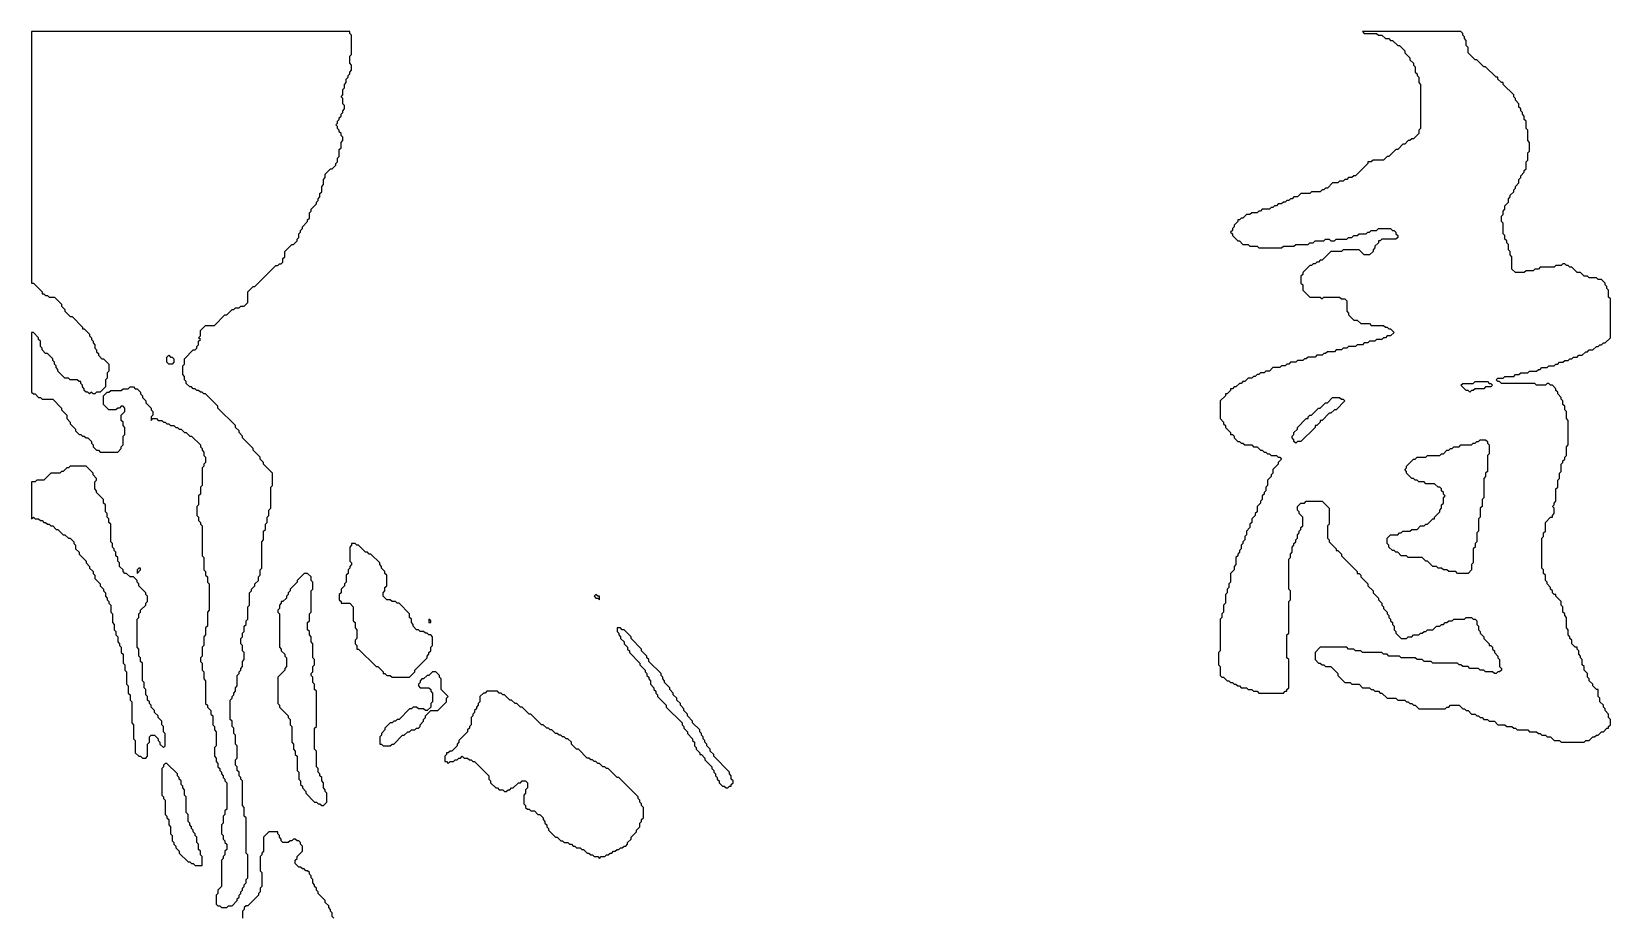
# Model space of a CAD drawing. Header units: millimetres. Extents: x 0 to 462, y 30 to 500.
# Drawn here: x 0 to 449, y 248.5 to 500 of the extents above; entities that cross this region are included whole.
import ezdxf

# ---------------------------------------------------------------- set-up
doc = ezdxf.new("R2010")
doc.units = ezdxf.units.MM

msp = doc.modelspace()

# ---------------------------------------------------------------- linework, layer by layer
for points in [[(0, 500), (0, 428.5), (0.5, 428.5), (3, 426), (3, 425.5), (3.5, 425.5), (4, 425), (4.5, 425), (5, 424.5), (6.5, 424.5), (8.5, 422.5), (8.5, 422), (9.5, 421), (9.5, 420.5), (11, 419), (11.5, 419), (14.5, 416), (14.5, 415.5), (15, 415.5), (16.5, 414), (16.5, 413.5), (17, 413), (17, 412.5), (17.5, 412), (17.5, 411.5), (18, 411), (18, 410), (18.5, 409.5), (18.5, 409), (19, 408.5), (19, 408), (20, 407), (20.5, 407), (22, 405.5), (22, 403.5), (21.5, 403), (21.5, 401.5), (21, 401), (21, 399), (19.5, 397.5), (18.5, 397.5), (18, 397), (17.5, 397), (17, 397.5), (16.5, 397), (16, 397.5), (15.5, 397.5), (15, 398), (15, 398.5), (14.5, 399), (14.5, 399.5), (14, 400), (14, 400.5), (13.5, 400.5), (13, 401), (11, 401), (10.5, 401.5), (9.5, 401.5), (7.5, 403.5), (7.5, 404), (7, 404.5), (7, 405), (6.5, 405.5), (6.5, 406), (6, 406.5), (6, 407), (4.5, 408.5), (4, 408.5), (3, 409.5), (3, 410), (2.5, 410.5), (2.5, 412), (2, 412.5), (2, 413), (0.5, 414.5), (0, 414.5), (0, 397.5), (0.5, 397), (1, 397), (2, 396), (2.5, 396), (3, 395.5), (6, 395.5), (8.5, 393), (8.5, 392.5), (10, 391), (10, 390), (11, 389), (11, 388.5), (12.5, 387), (12.5, 386.5), (13.5, 385.5), (14, 385.5), (14.5, 385), (15, 385), (15.5, 384.5), (16, 384.5), (17, 383.5), (17, 383), (17.5, 382.5), (17.5, 382), (18.5, 381), (19, 381), (19.5, 380.5), (24.5, 380.5), (25.5, 381.5), (25.5, 382), (26, 382.5), (26, 385), (26.5, 385.5), (26.5, 387.5), (26, 388), (26, 389), (25.5, 389.5), (25.5, 391), (26.5, 392), (26.5, 393), (26, 393.5), (25.5, 393.5), (25, 393), (24.5, 393), (24, 392.5), (22, 392.5), (20.5, 394), (20.5, 396.5), (21.5, 397.5), (22, 397.5), (22.5, 398), (25.5, 398), (26, 398.5), (27.5, 398.5), (28, 399), (29, 399), (29.5, 398.5), (30, 398.5), (31, 397.5), (31, 397), (31.5, 396.5), (31.5, 396), (32.5, 395), (32.5, 394.5), (34, 393), (34, 392.5), (34.5, 392), (34.5, 391), (34, 390.5), (34, 389.5), (34.5, 390), (35.5, 390), (36, 389.5), (37, 389.5), (37.5, 389), (38, 389), (38.5, 388.5), (39, 388.5), (39.5, 388), (40.5, 388), (41, 387.5), (41.5, 387.5), (42, 387), (42.5, 387), (43.5, 386), (44, 386), (45, 385), (45.5, 385), (48, 382.5), (48, 382), (48.5, 381.5), (48.5, 381), (49, 380.5), (49, 379.5), (49.5, 379), (49.5, 377.5), (49, 377), (49, 376.5), (48.5, 376), (48.5, 371), (48, 370.5), (48, 368.5), (47.5, 368), (47.5, 365.5), (47, 365), (47, 362.5), (47.5, 362), (47.5, 361), (48, 360.5), (48, 360), (48.5, 359.5), (48.5, 351), (49, 350.5), (49, 347), (49.5, 346.5), (49.5, 345.5), (50, 345), (50, 343.5), (50.5, 343), (50.5, 335.5), (50, 335), (50, 331), (49.5, 330.5), (49.5, 328.5), (49, 328), (49, 325.5), (48.5, 325), (48.5, 322.5), (48, 322), (48, 321), (48.5, 320.5), (48.5, 318.5), (49, 318), (49, 316), (49.5, 315.5), (49.5, 309), (50, 308.5), (50, 308), (51, 307), (51, 306), (51.5, 305.5), (51.5, 303), (52, 302.5), (52, 301.5), (52.5, 301), (52.5, 297), (52, 296.5), (52, 294), (52.5, 293.5), (52.5, 292.5), (53, 292), (53, 291), (53.5, 290.5), (53.5, 290), (54, 289.5), (54, 289), (54.5, 288.5), (54.5, 288), (55, 287.5), (55, 287), (55.5, 286.5), (55.5, 279), (55, 278.5), (55, 277.5), (54.5, 277), (54.5, 275), (54, 274.5), (54, 272), (54.5, 271.5), (54.5, 270.5), (55, 270), (55, 269.5), (55.5, 269), (55.5, 267.5), (55, 267), (55, 266), (54.5, 265.5), (54.5, 265), (54, 264.5), (54, 257), (53, 256), (53, 255), (52.5, 254.5), (52.5, 252), (53, 251.5), (53.5, 251.5), (54, 251), (55.5, 251), (56, 251.5), (57, 251.5), (58.5, 253), (58.5, 253.5), (59, 254), (59, 254.5), (59.5, 255), (59.5, 255.5), (60, 256), (60, 256.5), (60.5, 257), (60.5, 257.5), (61, 258), (61, 259), (61.5, 259.5), (61.5, 266), (61, 266.5), (61, 276.5), (60.5, 277), (60.5, 279.5), (60, 280), (60, 287), (59.5, 287.5), (59.5, 288), (59, 288.5), (59, 289.5), (58.5, 290), (58.5, 291), (58, 291.5), (58, 293), (58.5, 293.5), (58.5, 297), (58, 297.5), (58, 300), (57.5, 300.5), (57.5, 302), (57, 302.5), (57, 304), (56.5, 304.5), (56.5, 310), (57, 310.5), (57, 311), (57.5, 311.5), (57.5, 312), (58, 312.5), (58, 313.5), (58.5, 314), (58.5, 317), (59, 317.5), (59, 318), (59.5, 318.5), (59.5, 319), (60, 319.5), (60, 321), (60.5, 321.5), (60.5, 323.5), (60, 324), (60, 325.5), (59.5, 326), (59.5, 327.5), (60, 328), (60, 329), (60.5, 329.5), (60.5, 331), (61, 331.5), (61, 332.5), (61.5, 333), (61.5, 336.5), (62, 337), (62, 340.5), (62.5, 341), (62.5, 341.5), (63.5, 342.5), (63.5, 343), (64.5, 344), (64.5, 345), (65, 345.5), (65, 347), (65.5, 347.5), (65.5, 355), (66, 355.5), (66, 358), (66.5, 358.5), (66.5, 360), (67, 360.5), (67, 362), (67.5, 362.5), (67.5, 364), (68, 364.5), (68, 370.5), (68.5, 371), (68.5, 374.5), (66, 377), (66, 377.5), (65, 378.5), (65, 379), (63, 381), (63, 381.5), (60, 384.5), (60, 385), (59, 386), (59, 386.5), (58, 387.5), (58, 388), (53, 393), (53, 393.5), (49.5, 397), (49, 397), (48.5, 397.5), (48, 397.5), (47.5, 398), (47, 398), (46.5, 398.5), (46, 398.5), (45.5, 399), (45, 399), (44, 400), (44, 400.5), (43.5, 401), (43.5, 402), (43, 402.5), (43, 405), (43.5, 405.5), (43.5, 407), (46, 409.5), (46.5, 409.5), (47, 410), (47, 410.5), (47.5, 411), (47.5, 412), (48, 412.5), (47.5, 413), (48, 413.5), (48, 415), (49.5, 416.5), (52, 416.5), (55, 419.5), (55.5, 419.5), (57, 421), (57.5, 421), (58, 421.5), (59, 421.5), (59.5, 422), (60.5, 422), (61.5, 423), (61.5, 426), (63, 427.5), (63.5, 427.5), (69.5, 433.5), (70, 433.5), (70.5, 434), (71, 434), (71.5, 434.5), (71.5, 435.5), (72, 436), (72, 437.5), (74, 439.5), (74.5, 439.5), (75.5, 440.5), (75.5, 441), (76, 441.5), (76, 442.5), (76.5, 443), (76.5, 443.5), (77, 444), (77, 444.5), (78.5, 446), (78.5, 446.5), (79, 447), (79, 448.5), (79.5, 449), (79.5, 449.5), (81, 451), (81, 451.5), (81.5, 452), (81.5, 452.5), (82, 453), (82, 454), (82.5, 454.5), (82.5, 456), (83, 456.5), (83, 458), (83.5, 458.5), (83.5, 459.5), (85, 461), (85.5, 461), (86.5, 462), (86.5, 462.5), (87, 463), (87, 464), (87.5, 464.5), (87.5, 466.5), (88, 467), (88, 468.5), (88.5, 469), (88.5, 470), (88, 470.5), (88, 471), (87.5, 471.5), (87.5, 472), (87, 472.5), (87, 473), (86.5, 473.5), (87, 474), (87, 474.5), (87.5, 475), (87.5, 475.5), (88, 476), (88, 476.5), (88.5, 477), (88.5, 477.5), (89, 478), (89, 479), (88.5, 479.5), (88.5, 481), (88, 481.5), (88.5, 482), (88.5, 483.5), (89, 484), (89, 485), (89.5, 485.5), (89.5, 486.5), (90, 487), (90, 487.5), (90.5, 488), (90.5, 488.5), (91, 489), (91, 490.5), (90.5, 491), (90.5, 493), (91, 493.5), (91, 499), (90.5, 499.5), (90.5, 500)], [(378.5, 500), (379, 499.5), (382.5, 499.5), (383, 499), (384, 499), (385, 498), (386, 498), (386.5, 497.5), (387, 497.5), (388.5, 496), (389, 496), (390.5, 494.5), (390.5, 494), (392, 492.5), (392, 492), (393, 491), (393, 490.5), (393.5, 490), (393.5, 488.5), (394, 488), (394, 487.5), (394.5, 487), (394.5, 485.5), (395, 485), (395, 472.5), (394.5, 472), (394.5, 471), (393, 469.5), (392.5, 469.5), (392, 469), (391.5, 469), (390.5, 468), (390, 468), (388.5, 466.5), (388, 466.5), (386, 464.5), (385.5, 464.5), (384.5, 463.5), (381.5, 463.5), (381, 463), (380, 463), (380, 462.5), (376.5, 459), (376, 459), (375.5, 458.5), (374.5, 458.5), (374, 458), (373.5, 458), (373, 457.5), (372, 457.5), (371.5, 457), (370, 457), (368.5, 455.5), (368, 455.5), (367.5, 455), (367, 455), (366.5, 454.5), (364, 454.5), (363.5, 454), (361, 454), (360, 453), (359, 453), (358.5, 452.5), (358, 452.5), (357.5, 452), (357, 452), (356.5, 451.5), (356, 451.5), (355.5, 451), (354.5, 451), (354, 450.5), (353.5, 450.5), (353, 450), (352.5, 450), (352, 449.5), (350, 449.5), (349.5, 449), (349, 449), (348.5, 448.5), (347, 448.5), (346.5, 448), (345.5, 448), (344.5, 447), (344, 447), (343.5, 446.5), (343, 446.5), (343, 446), (342, 445), (342, 444.5), (341.5, 444), (341.5, 443.5), (341, 443), (341.5, 442.5), (341.5, 442), (343, 440.5), (343.5, 440.5), (344.5, 439.5), (346, 439.5), (346.5, 439), (348.5, 439), (349, 438.5), (355.5, 438.5), (356, 439), (359, 439), (359.5, 439.5), (363, 439.5), (363.5, 440), (364.5, 440), (365, 440.5), (367.5, 440.5), (368, 441), (369, 441), (369.5, 440.5), (370.5, 440.5), (371, 441), (374, 441), (374.5, 441.5), (375.5, 441.5), (376, 442), (377, 442), (377.5, 442.5), (379.5, 442.5), (380, 443), (380.5, 443), (381, 443.5), (382.5, 443.5), (383, 444), (386.5, 444), (387, 443.5), (387.5, 443.5), (388, 443), (388, 442.5), (388.5, 442), (388.5, 441.5), (388, 441), (384, 441), (383.5, 440.5), (383, 440.5), (383, 440), (382, 439), (382, 438.5), (381.5, 438), (381.5, 437.5), (380.5, 436.5), (379, 436.5), (377.5, 438), (373, 438), (372.5, 437.5), (369.5, 437.5), (367, 435), (366.5, 435), (366, 434.5), (365.5, 434.5), (365, 434), (364.5, 434), (364, 433.5), (363.5, 433.5), (361.5, 431.5), (361.5, 431), (361, 430.5), (361, 428.5), (361.5, 428), (361.5, 426.5), (363.5, 424.5), (366.5, 424.5), (367, 424), (367.5, 424.5), (372, 424.5), (372.5, 424), (373.5, 424), (374, 423.5), (374, 420.5), (374.5, 420), (374.5, 419.5), (376, 418), (377, 418), (378, 417), (380.5, 417), (381, 416.5), (384.5, 416.5), (385, 416), (385.5, 416), (386, 415.5), (386.5, 415.5), (387.5, 414.5), (386.5, 413.5), (385.5, 413.5), (385, 413), (384.5, 413), (384, 412.5), (382.5, 412.5), (382, 412), (380.5, 412), (380, 411.5), (379, 411.5), (378.5, 411), (377, 411), (376.5, 410.5), (374.5, 410.5), (374, 410), (373, 410), (372.5, 409.5), (371, 409.5), (370.5, 409), (368.5, 409), (368, 408.5), (367.5, 408.5), (367, 408), (365.5, 408), (365, 407.5), (363, 407.5), (362.5, 407), (362, 407), (361.5, 406.5), (360, 406.5), (359.5, 406), (358, 406), (357.5, 405.5), (357, 405.5), (356.5, 405), (355.5, 405), (355, 404.5), (353, 404.5), (352, 403.5), (351, 403.5), (350.5, 403), (349.5, 403), (349, 402.5), (348.5, 402.5), (348, 402), (347.5, 402), (347, 401.5), (346, 401.5), (345, 400.5), (344.5, 400.5), (344, 400), (343.5, 400), (342.5, 399), (342, 399), (341.5, 398.5), (341, 398.5), (341, 398), (340, 397), (339.5, 397), (339.5, 396.5), (338, 395), (338, 390), (339, 389), (339, 388.5), (339.5, 388), (339.5, 387.5), (341, 386), (341, 385.5), (341.5, 385.5), (342, 385), (342, 384.5), (343, 383.5), (343.5, 383.5), (344, 383), (344.5, 383), (345, 382.5), (347, 382.5), (347.5, 382), (348.5, 382), (349.5, 381), (350, 381), (350.5, 380.5), (351, 380.5), (351.5, 380), (352, 380), (352.5, 379.5), (354, 379.5), (354.5, 379), (355, 379), (355.5, 378.5), (354.5, 377.5), (354.5, 377), (353, 375.5), (353, 374.5), (352.5, 374), (352.5, 373.5), (351.5, 372.5), (351.5, 371), (351, 370.5), (351, 369.5), (350.5, 369), (350.5, 368.5), (350, 368), (350, 367), (349.5, 366.5), (349.5, 366), (348.5, 365), (348.5, 363.5), (348, 363), (348, 362.5), (347, 361.5), (347, 360.5), (346.5, 360), (346.5, 359), (345.5, 358), (345.5, 357), (345, 356.5), (345, 355.5), (344.5, 355), (344.5, 354.5), (344, 354), (344, 353), (343.5, 352.5), (343.5, 352), (343, 351.5), (343, 351), (342.5, 350.5), (342.5, 348.5), (342, 348), (342, 347), (341, 346), (341, 343.5), (340.5, 343), (340.5, 342), (340, 341.5), (340, 340.5), (339.5, 340), (339.5, 337.5), (339, 337), (339, 335), (338.5, 334.5), (338.5, 333.5), (338, 333), (338, 324), (337.5, 323.5), (337.5, 320), (338, 319.5), (338, 317), (338.5, 316.5), (339, 316.5), (340, 315.5), (340.5, 315.5), (341, 315), (341.5, 315), (342, 314.5), (342.5, 314.5), (343, 314), (343.5, 314), (344, 313.5), (345.5, 313.5), (346, 313), (347, 313), (347.5, 312.5), (348.5, 312.5), (349, 312), (356, 312), (356.5, 312.5), (357, 312.5), (357, 313), (357.5, 313.5), (357.5, 321.5), (357, 322), (357, 328.5), (357.5, 329), (357.5, 338), (358, 338.5), (358, 341), (357.5, 341.5), (357.5, 350), (358, 350.5), (358, 351.5), (358.5, 352), (358.5, 353.5), (359, 354), (359, 354.5), (359.5, 355), (359.5, 355.5), (360, 356), (360, 357), (360.5, 357.5), (360.5, 358), (361, 358.5), (361, 359), (361.5, 359.5), (361.5, 362), (360.5, 363), (360.5, 363.5), (360, 364), (360, 365), (361, 366), (362, 366), (362.5, 366.5), (367, 366.5), (369, 364.5), (369, 360), (368.5, 359.5), (368.5, 356), (369, 355.5), (369, 355), (371, 353), (371, 352.5), (371.5, 352.5), (372.5, 351.5), (372.5, 351), (377, 346.5), (377, 346), (377.5, 346), (378, 345.5), (378, 345), (380, 343), (380, 342.5), (381.5, 341), (381.5, 340.5), (383, 339), (383, 338.5), (384, 337.5), (384, 337), (384.5, 336.5), (384.5, 336), (385.5, 335), (385.5, 334.5), (386, 334), (386, 333.5), (386.5, 333), (386.5, 332.5), (387, 332), (387, 331.5), (387.5, 331), (387.5, 330), (388, 329.5), (388, 329), (389.5, 327.5), (391, 327.5), (391.5, 328), (392.5, 328), (393, 328.5), (394.5, 328.5), (395, 329), (395.5, 329), (396, 329.5), (396.5, 329.5), (397, 330), (398.5, 330), (399.5, 331), (400.5, 331), (401, 331.5), (401.5, 331.5), (402, 332), (402.5, 332), (403, 332.5), (404, 332.5), (404.5, 333), (407.5, 333), (408, 333.5), (409.5, 333.5), (410, 333), (410.5, 333), (411, 332.5), (411, 331.5), (411.5, 331), (411.5, 330), (412, 329.5), (412, 329), (413, 328), (413, 327.5), (414.5, 326), (414.5, 325.5), (415, 325.5), (415.5, 325), (415.5, 324.5), (416, 324), (416, 323.5), (417, 322.5), (417, 322), (417.5, 321.5), (417.5, 319.5), (418, 319), (418, 318.5), (417.5, 318), (417, 318), (416.5, 317.5), (416, 317.5), (415.5, 318), (413.5, 318), (413, 318.5), (412, 318.5), (411.5, 319), (409, 319), (408.5, 319.5), (407, 319.5), (406.5, 320), (406, 320), (405.5, 320.5), (398.5, 320.5), (398, 321), (396, 321), (395.5, 321.5), (394, 321.5), (393.5, 322), (389.5, 322), (389, 322.5), (386, 322.5), (385.5, 323), (384.5, 323), (384, 323.5), (378.5, 323.5), (378, 324), (376.5, 324), (376, 324.5), (374.5, 324.5), (374, 325), (366.5, 325), (365, 323.5), (365, 321.5), (366, 320.5), (366.5, 320.5), (367, 320), (367.5, 320), (368, 319.5), (369.5, 319.5), (371.5, 317.5), (371.5, 317), (373.5, 315), (375, 315), (375.5, 314.5), (377.5, 314.5), (378.5, 313.5), (380.5, 313.5), (381, 313), (381.5, 313), (382, 312.5), (383, 312.5), (383.5, 312), (384, 312), (385.5, 310.5), (388, 310.5), (388.5, 310), (390.5, 310), (391, 309.5), (391.5, 309.5), (392, 309), (392.5, 309), (393, 308.5), (393.5, 308.5), (394.5, 307.5), (402, 307.5), (402.5, 308), (403, 308), (403.5, 308.5), (406, 308.5), (407, 307.5), (407.5, 307.5), (408, 307), (408.5, 307), (409.5, 306), (410.5, 306), (411, 305.5), (411.5, 305.5), (412, 305), (412.5, 305), (413, 304.5), (414, 304.5), (414.5, 304), (416, 304), (417, 303), (419, 303), (419.5, 302.5), (421, 302.5), (421.5, 302), (422, 302), (422.5, 301.5), (425.5, 301.5), (426, 301), (428, 301), (428.5, 300.5), (429, 300.5), (429.5, 300), (430.5, 300), (431, 299.5), (432, 299.5), (433, 298.5), (434.5, 298.5), (435, 298), (441.5, 298), (442, 298.5), (443, 298.5), (444, 299.5), (444.5, 299.5), (445, 300), (445.5, 300), (446.5, 301), (447, 301), (448, 302), (448.5, 302), (448.5, 302.5), (449, 303), (449, 304.5), (448.5, 305), (448.5, 306), (447.5, 307), (447.5, 307.5), (447, 308), (447, 308.5), (446, 309.5), (446, 310.5), (445.5, 311), (445.5, 313), (445, 313), (444, 314), (444, 314.5), (443, 315.5), (443, 316), (442.5, 316.5), (442.5, 317.5), (441.5, 318.5), (441.5, 319.5), (441, 320), (441, 321.5), (440.5, 322), (440.5, 322.5), (440, 323), (440, 324), (439.5, 324.5), (439.5, 325), (439, 325), (438, 326), (438, 327), (437.5, 327.5), (437.5, 328), (437, 328.5), (437, 330), (436.5, 330.5), (436.5, 333.5), (436, 334), (436, 334.5), (435.5, 335), (435.5, 336.5), (435, 337), (435, 338), (433.5, 339.5), (433.5, 340), (433, 340), (432.5, 340.5), (432.5, 341), (432, 341.5), (432, 342), (431, 343), (431, 343.5), (430.5, 344), (430.5, 345.5), (430, 346), (430, 347), (429.5, 347.5), (429.5, 356), (430, 356.5), (430, 357.5), (430.5, 358), (430.5, 360.5), (432, 362), (432.5, 362), (432.5, 362.5), (433, 363), (433, 364.5), (432.5, 365), (433, 365.5), (433, 366), (433.5, 366.5), (433.5, 370), (434, 370.5), (434, 372.5), (434.5, 373), (434.5, 374.5), (435, 375), (435, 377), (435.5, 377.5), (435.5, 378), (436, 378.5), (436, 379), (436.5, 379.5), (436.5, 382), (437, 382.5), (437, 389.5), (436.5, 390), (436.5, 392), (436, 392.5), (436, 393.5), (435.5, 394), (435.5, 395), (435, 395.5), (435, 396), (434, 397), (434, 397.5), (433.5, 398), (433.5, 398.5), (432.5, 399.5), (432, 399.5), (431.5, 400), (431, 400), (430.5, 399.5), (428, 399.5), (427.5, 400), (418, 400), (417.5, 400.5), (417, 400.5), (416.5, 401), (417, 401.5), (418.5, 401.5), (419, 402), (421.5, 402), (422, 402.5), (423, 402.5), (423.5, 403), (425.5, 403), (426, 403.5), (428, 403.5), (428.5, 404), (429, 404), (429.5, 404.5), (431, 404.5), (431.5, 405), (433, 405), (433.5, 405.5), (434, 405.5), (434.5, 406), (435.5, 406), (436, 406.5), (437, 406.5), (437.5, 407), (438, 407), (438.5, 407.5), (439.5, 407.5), (440, 408), (441, 408), (442, 409), (442.5, 409), (443, 409.5), (444, 409.5), (445, 410.5), (445.5, 410.5), (446, 411), (446.5, 411), (447, 411.5), (447.5, 411.5), (449, 413), (449, 424), (448.5, 424.5), (448.5, 426.5), (448, 427), (448, 427.5), (447.5, 428), (447.5, 428.5), (446.5, 429.5), (445.5, 429.5), (445, 430), (443, 430), (442.5, 430.5), (441.5, 430.5), (440.5, 431.5), (439.5, 431.5), (438, 433), (437.5, 433), (437, 433.5), (436.5, 433.5), (436, 434), (435.5, 434), (435, 433.5), (433.5, 433.5), (433, 433), (429, 433), (428.5, 432.5), (427.5, 432.5), (427, 432), (425, 432), (424.5, 431.5), (422, 431.5), (421, 432.5), (421, 436), (420.5, 436.5), (420.5, 437.5), (420, 438), (420, 439.5), (419.5, 440), (419.5, 440.5), (419, 441), (419, 442), (418.5, 442.5), (418.5, 445.5), (418, 446), (418, 447.5), (418.5, 448), (418.5, 449), (419, 449.5), (419, 450.5), (420, 451.5), (420, 452.5), (420.5, 453), (420.5, 453.5), (421.5, 454.5), (421.5, 455), (422, 455.5), (422, 456), (423, 457), (423, 458), (423.5, 458.5), (423.5, 459), (424.5, 460), (424.5, 460.5), (425, 461), (425, 463), (425.5, 463.5), (425.5, 465.5), (426, 466), (426, 468.5), (425.5, 469), (425.5, 472), (425, 472.5), (425, 474.5), (424.5, 475), (424.5, 476), (424, 476.5), (424, 477), (423.5, 477.5), (423.5, 478), (423, 478.5), (423, 479.5), (422, 480.5), (422, 481), (421.5, 481.5), (421.5, 482), (418.5, 485), (418.5, 485.5), (418, 485.5), (417, 486.5), (417, 487), (416.5, 487), (413.5, 490), (413, 490), (411, 492), (410.5, 492), (408.5, 494), (408.5, 495.5), (408, 496), (408, 497.5), (407.5, 498), (407.5, 498.5), (407, 499), (407, 499.5), (406.5, 500)], [(38.5, 407.5), (39, 408), (39.5, 407.5), (40, 407.5), (40.5, 407), (40.5, 406), (40, 405.5), (39, 405.5), (38.5, 406)], [(410, 400), (410.5, 400.5), (414, 400.5), (414.5, 400), (415, 400), (415.5, 399.5), (415, 399), (413.5, 399), (413, 398.5), (410.5, 398.5), (410, 398), (409.5, 398), (409, 397.5), (408.5, 398), (408, 398), (406.5, 399.5), (407, 400)], [(370, 396), (372, 396), (372.5, 395.5), (373, 395.5), (373.5, 395), (371, 392.5), (370.5, 392.5), (369.5, 391.5), (369, 391.5), (367, 389.5), (366.5, 389.5), (366.5, 389), (365.5, 388), (365, 388), (365, 387.5), (361, 383.5), (360, 383.5), (359.5, 383), (359, 383.5), (359, 384), (358.5, 384.5), (358.5, 385), (359, 385.5), (359, 386), (360, 387), (360, 387.5), (362.5, 390), (363, 390), (363, 390.5), (363.5, 391), (364, 391), (366, 393), (366.5, 393), (368, 394.5), (368.5, 394.5)], [(411.5, 383.5), (412, 384), (413.5, 384), (414, 383.5), (414, 383), (414.5, 382.5), (414.5, 380), (414, 379.5), (414, 375), (413.5, 374.5), (413.5, 373.5), (413, 373), (413, 367.5), (412.5, 367), (412.5, 365), (412, 364.5), (412, 362), (411.5, 361.5), (411.5, 358), (411, 357.5), (411, 355), (410.5, 354.5), (410.5, 353.5), (410, 353), (410, 349), (409.5, 348.5), (409.5, 347), (408.5, 346), (405.5, 346), (405, 346.5), (403, 346.5), (402.5, 347), (401.5, 347), (401, 347.5), (400, 347.5), (399.5, 348), (398.5, 348), (397, 349.5), (396.5, 349.5), (395.5, 350.5), (391.5, 350.5), (391, 351), (389.5, 351), (388.5, 352), (388, 352), (387.5, 352.5), (387, 352.5), (386, 353.5), (386, 354), (385.5, 354.5), (385.5, 356), (386.5, 357), (388.5, 357), (389, 357.5), (389.5, 357.5), (390, 358), (392, 358), (392.5, 358.5), (394, 358.5), (395, 359.5), (396, 359.5), (396.5, 360), (397, 360), (398.5, 361.5), (399, 361.5), (399, 362), (400.5, 363.5), (400.5, 364), (401, 364.5), (401, 365.5), (401.5, 366), (401.5, 367.5), (402, 368), (401.5, 368.5), (401.5, 369), (401, 369.5), (401, 370), (400.5, 370.5), (400, 370.5), (399, 371.5), (396.5, 371.5), (396, 372), (394.5, 372), (394, 372.5), (393.5, 372.5), (393, 373), (392.5, 373), (391, 374.5), (391, 375), (390.5, 375.5), (391, 376), (391, 376.5), (393, 378.5), (393.5, 378.5), (394, 379), (396.5, 379), (397, 379.5), (400.5, 379.5), (401, 380), (401.5, 380), (402.5, 381), (403, 381), (403.5, 381.5), (404, 381.5), (404.5, 382), (406, 382), (406.5, 382.5), (409.5, 382.5), (410, 383), (410.5, 383), (411, 383.5)], [(11, 376.5), (10.5, 376), (10, 376), (9, 375), (8.5, 375), (8, 374.5), (5.5, 374.5), (3.5, 372.5), (1.5, 372.5), (1, 372), (0, 372), (0, 361.5), (0.5, 362), (1, 361.5), (2, 361.5), (2.5, 361), (3, 361), (3.5, 360.5), (4, 360.5), (4.5, 360), (5, 360), (5.5, 359.5), (6, 359.5), (7, 358.5), (7.5, 358.5), (9, 357), (9.5, 357), (10.5, 356), (11, 356), (12, 355), (12, 354.5), (12.5, 354), (12.5, 353), (13.5, 352), (13.5, 351.5), (15.5, 349.5), (15.5, 349), (16.5, 348), (16.5, 347.5), (17.5, 346.5), (17.5, 346), (18, 345.5), (18, 344.5), (19.5, 343), (19.5, 342.5), (20.5, 341.5), (20.5, 341), (21, 340.5), (21, 339.5), (21.5, 339), (21.5, 338.5), (22, 338), (22, 337.5), (22.5, 337), (22.5, 335), (23, 334.5), (23, 332), (23.5, 331.5), (23.5, 330), (24, 329.5), (24, 328.5), (24.5, 328), (24.5, 326.5), (25, 326), (25, 325.5), (25.5, 325), (25.5, 323.5), (26, 323), (26, 320.5), (26.5, 320), (26.5, 318.5), (27, 318), (27, 314.5), (27.5, 314), (27.5, 312), (28, 311.5), (28, 310), (28.5, 309.5), (28.5, 303.5), (29, 303), (29, 299), (29.5, 298.5), (29.5, 295), (30.5, 294), (31, 294), (31.5, 293.5), (32.5, 293.5), (33, 294), (33, 297.5), (33.5, 298), (33.5, 299.5), (34, 300), (35, 300), (36, 299), (36, 298.5), (36.5, 298), (36.5, 297.5), (37.5, 296.5), (38, 297), (38, 300.5), (37.5, 301), (37.5, 302.5), (37, 303), (37, 304), (36, 305), (36, 305.5), (35, 306.5), (35, 307), (34, 308), (34, 308.5), (33.5, 309), (33.5, 309.5), (33, 310), (33, 311), (32.5, 311.5), (32.5, 313), (32, 313.5), (32, 315), (31.5, 315.5), (31.5, 320.5), (31, 321), (31, 322), (30.5, 322.5), (30.5, 324.5), (30, 325), (30, 333), (30.5, 333.5), (30.5, 334.5), (31, 335), (31, 335.5), (32.5, 337), (32.5, 337.5), (33, 338), (33, 339.5), (32.5, 340), (32.5, 340.5), (30.5, 342.5), (30.5, 343), (30, 343.5), (30, 344), (29, 345), (28, 345), (27, 346), (26.5, 346), (26, 346.5), (26, 347), (25, 348), (25, 349), (24.5, 349.5), (24.5, 350.5), (24, 351), (24, 352), (23.5, 352.5), (23.5, 353), (23, 353.5), (23, 354.5), (22.5, 355), (22.5, 360), (22, 360.5), (22, 361.5), (21.5, 362), (21.5, 363), (21, 363.5), (21, 365.5), (20.5, 366), (20.5, 367), (18.5, 369), (18.5, 369.5), (18, 370), (18, 372), (18.5, 372.5), (18.5, 373), (17.5, 374), (17.5, 374.5), (15.5, 376.5)], [(91, 354.5), (91, 354), (90.5, 353.5), (90.5, 349.5), (91, 349), (91, 348.5), (90.5, 348), (90.5, 347.5), (90, 347), (90, 346), (89.5, 345.5), (89.5, 343.5), (89, 343), (89, 342.5), (88, 341.5), (88, 340.5), (87.5, 340), (87.5, 338.5), (88, 338), (88, 337.5), (90.5, 337.5), (91.5, 336.5), (91.5, 332.5), (92, 332), (92, 330.5), (92.5, 330), (92.5, 327.5), (92, 327), (92, 326), (92.5, 325.5), (92.5, 324.5), (93, 324.5), (98, 319.5), (98.5, 319.5), (100, 318), (100, 317.5), (100.5, 317.5), (101, 317), (102, 317), (102.5, 316.5), (107.5, 316.5), (109, 318), (109, 318.5), (112.5, 322), (112.5, 322.5), (113, 323), (113, 323.5), (113.5, 324), (113.5, 325), (114, 325.5), (114, 328), (113.5, 328.5), (113, 328.5), (112.5, 329), (112, 329), (111.5, 329.5), (110.5, 329.5), (110, 330), (109.5, 330), (108.5, 331), (108.5, 331.5), (108, 332), (108, 333), (107.5, 333.5), (107.5, 334.5), (104.5, 337.5), (104, 337.5), (103.5, 338), (102.5, 338), (102, 338.5), (101, 338.5), (100, 339.5), (100, 340.5), (100.5, 341), (100.5, 342), (101, 342.5), (101, 345.5), (100.5, 346), (100.5, 346.5), (99.5, 347.5), (99.5, 348), (99, 348.5), (99, 349), (96.5, 351.5), (96, 351.5), (95.5, 352), (95, 352), (93, 354), (92.5, 354), (92, 354.5)], [(30.5, 347.5), (30, 347), (30, 346), (31, 347), (31, 347.5)], [(77.5, 346), (75.5, 344), (75.5, 343.5), (73.5, 341.5), (73.5, 341), (73, 340.5), (73, 340), (72.5, 339.5), (72.5, 339), (71.5, 338), (71, 338), (71, 337.5), (70.5, 337), (70.5, 336), (70, 335.5), (70, 335), (70.5, 334.5), (70.5, 325), (71, 324.5), (71, 324), (72, 323), (72, 322.5), (72.5, 322), (72.5, 319.5), (72, 319), (72, 318.5), (70, 316.5), (70, 309), (70.5, 308.5), (70.5, 308), (73, 305.5), (73, 305), (73.5, 304.5), (73.5, 303), (74, 302.5), (74, 298), (74.5, 297.5), (74.5, 296), (75, 295.5), (75, 294.5), (75.5, 294), (75.5, 290), (76, 289.5), (76, 287.5), (76.5, 287), (76.5, 286), (77, 285.5), (77, 285), (78, 284), (78, 283.5), (80.5, 281), (81, 281), (81.5, 280.5), (82, 280.5), (82.5, 280), (83, 280), (84, 281), (84, 283.5), (83.5, 284), (83.5, 284.5), (83, 285), (83, 286.5), (82.5, 287), (82.5, 288), (82, 288.5), (82, 289), (81.5, 289.5), (81.5, 290.5), (81, 291), (81, 295.5), (80.5, 296), (80.5, 302), (81, 302.5), (81, 312.5), (80.5, 313), (80.5, 314.5), (80, 315), (80, 316.5), (79.5, 317), (79.5, 317.5), (80, 318), (80, 319.5), (80.5, 320), (80.5, 321.5), (80, 322), (80, 326), (79.5, 326.5), (79.5, 328), (79, 328.5), (79, 329.5), (78.5, 330), (78.5, 332), (79, 332.5), (79, 334.5), (79.5, 335), (79.5, 341), (80, 341.5), (80, 343.5), (79.5, 344), (79.5, 345), (78.5, 346)], [(160.5, 340), (160, 339.5), (160.5, 339), (161, 339), (161.5, 338.5), (161.5, 339.5), (161, 339.5)], [(113, 333), (113, 332), (113.5, 332), (113.5, 332.5)], [(166.5, 330.5), (166.5, 329.5), (167, 329), (167, 328.5), (167.5, 328), (167.5, 327.5), (168.5, 326.5), (168.5, 326), (169.5, 325), (169.5, 324.5), (170, 324), (170, 323.5), (173, 320.5), (173, 320), (174.5, 318.5), (174.5, 318), (175, 317.5), (175, 317), (175.5, 316.5), (175.5, 316), (176, 315.5), (176, 314.5), (177, 313.5), (177, 313), (177.5, 312.5), (177.5, 312), (178, 311.5), (178, 311), (180.5, 308.5), (180.5, 308), (185, 303.5), (185, 303), (185.5, 302.5), (185.5, 302), (186.5, 301), (186.5, 300.5), (188, 299), (188, 298.5), (188.5, 298), (188.5, 297), (189, 296.5), (189, 296), (190, 295), (190, 294.5), (190.5, 294.5), (191.5, 293.5), (191.5, 293), (193.5, 291), (193.5, 290.5), (194, 290), (194, 289.5), (194.5, 289), (194.5, 288.5), (195, 288), (195, 287.5), (195.5, 287), (195.5, 286.5), (196.5, 285.5), (197, 285.5), (197.5, 285), (198, 285), (198.5, 285.5), (199, 285.5), (199, 286), (199.5, 286.5), (199.5, 287), (199, 287.5), (199, 288.5), (198.5, 289), (198.5, 289.5), (194, 294), (194, 294.5), (193, 295.5), (193, 296), (192, 297), (192, 297.5), (191.5, 298), (191.5, 298.5), (191, 299), (191, 299.5), (190.5, 300), (190.5, 300.5), (190, 301), (190, 301.5), (188, 303.5), (188, 304), (186.5, 305.5), (186.5, 306), (185.5, 307), (185.5, 307.5), (184.5, 308.5), (184.5, 309), (183.5, 310), (183.5, 310.5), (182.5, 311.5), (182.5, 312), (181.5, 313), (181.5, 313.5), (180, 315), (180, 315.5), (179.5, 316), (179.5, 316.5), (179, 317), (179, 317.5), (175.5, 321), (175.5, 321.5), (175, 322), (175, 322.5), (173.5, 324), (173.5, 324.5), (170.5, 327.5), (170.5, 328), (168.5, 330), (168, 330), (167.5, 330.5)], [(114, 318), (113, 317), (112.5, 317), (111.5, 316), (111, 316), (110.5, 315.5), (110.5, 315), (110, 314.5), (110, 314), (110.5, 313.5), (113, 313.5), (113.5, 313), (113.5, 312.5), (114, 312), (114, 309.5), (113.5, 309), (113.5, 308), (112.5, 307), (112, 307), (111.5, 307.5), (110, 307.5), (109.5, 308), (108.5, 308), (108, 307.5), (107.5, 307.5), (104.5, 304.5), (104, 304.5), (103.5, 304), (103, 304), (102.5, 303.5), (102, 303.5), (100.5, 302), (100.5, 301.5), (99.5, 300.5), (99.5, 300), (99, 299.5), (99, 297.5), (99.5, 297.5), (100, 297), (102, 297), (102.5, 297.5), (103, 297.5), (105.5, 300), (106, 300), (107, 301), (107.5, 301), (108, 301.5), (109, 301.5), (109.5, 302), (110, 302), (110.5, 302.5), (110.5, 303), (111.5, 304), (111.5, 304.5), (112, 305), (112, 305.5), (113.5, 307), (115.5, 307), (118, 309.5), (118, 310.5), (118.5, 311), (116.5, 313), (116.5, 316), (116, 316.5), (116, 317), (115, 318)], [(129.5, 312.5), (129, 312), (128.5, 312), (127.5, 311), (127.5, 309.5), (127, 309), (127, 308.5), (126.5, 308), (126.5, 307.5), (126, 307), (126, 306.5), (125.5, 306), (125.5, 305.5), (125, 305), (125, 303), (124.5, 302.5), (124.5, 302), (124, 301.5), (124, 301), (121.5, 298.5), (121.5, 298), (121, 297.5), (121, 297), (119.5, 295.5), (119, 295.5), (118.5, 295), (118, 295), (118, 294.5), (117.5, 294), (117.5, 292.5), (118, 292.5), (118.5, 292), (119, 292.5), (120, 292.5), (120.5, 293), (121, 293), (121.5, 293.5), (122, 293.5), (122.5, 294), (123, 293.5), (124, 293.5), (124.5, 293), (125, 293), (125.5, 292.5), (126, 292.5), (130, 288.5), (130, 287.5), (130.5, 287), (130.5, 286.5), (132, 285), (132.5, 285), (133, 284.5), (134, 284.5), (134.5, 284), (135, 284), (135.5, 284.5), (136, 284.5), (136.5, 285), (137, 285), (138.5, 286.5), (139, 286.5), (139.5, 287), (140.5, 287), (141, 286.5), (141, 285), (140.5, 284.5), (140.5, 283.5), (140, 283), (140, 280.5), (140.5, 280), (140.5, 279.5), (141, 279), (141.5, 279), (142, 278.5), (143, 278.5), (144, 277.5), (144.5, 277.5), (145.5, 276.5), (145.5, 276), (146, 275.5), (146, 275), (146.5, 274.5), (146.5, 274), (147, 273.5), (147, 273), (149, 271), (149.5, 271), (150.5, 270), (151, 270), (151.5, 269.5), (152.5, 269.5), (153, 269), (153.5, 269), (154, 268.5), (154.5, 268.5), (155, 268), (156, 268), (156.5, 267.5), (157, 267.5), (158, 266.5), (158.5, 266.5), (159, 266), (159.5, 266), (160, 265.5), (161, 265.5), (161.5, 265), (162, 265.5), (163, 265.5), (163.5, 266), (164, 266), (164.5, 266.5), (165, 266.5), (165.5, 267), (166, 267), (166.5, 267.5), (167, 267.5), (167.5, 268), (168, 268), (168.5, 268.5), (169, 268.5), (169.5, 269), (169.5, 269.5), (170.5, 270.5), (170.5, 271), (172, 272.5), (172, 273), (173, 274), (173, 275), (173.5, 275.5), (173.5, 276), (174, 276.5), (174, 279.5), (173.5, 280), (173.5, 280.5), (173, 281), (173, 281.5), (172.5, 282), (172.5, 282.5), (167, 288), (166.5, 288), (164, 290.5), (163.5, 290.5), (163, 291), (162.5, 291), (161.5, 292), (161, 292), (160.5, 292.5), (160, 292.5), (159.5, 293), (159, 293), (158.5, 293.5), (158, 293.5), (155.5, 296), (155, 296), (153.5, 297.5), (153.5, 298), (152.5, 299), (152, 299), (151.5, 299.5), (151, 299.5), (150.5, 300), (150, 300), (149.5, 300.5), (149, 300.5), (148, 301.5), (147.5, 301.5), (147, 302), (146.5, 302), (145.5, 303), (145, 303), (142, 306), (141.5, 306), (139.5, 308), (139, 308), (138, 309), (137.5, 309), (136.5, 310), (136, 310), (134.5, 311.5), (134, 311.5), (133.5, 312), (133, 312), (132.5, 312.5)], [(38, 292), (37.5, 291.5), (37.5, 291), (37, 290.5), (37, 283), (37.5, 282.5), (37.5, 282), (38, 281.5), (38, 277.5), (38.5, 277), (38.5, 276.5), (39, 276), (39, 274.5), (39.5, 274), (39.5, 272), (40, 271.5), (40, 270), (40.5, 269.5), (40.5, 269), (41, 268.5), (41, 268), (42, 267), (42, 266.5), (44.5, 264), (45, 264), (45.5, 263.5), (46, 263.5), (46.5, 263), (48.5, 263), (48.5, 265.5), (48, 266), (48, 267), (47.5, 267.5), (47.5, 269), (47, 269.5), (47, 271), (46.5, 271.5), (46.5, 272), (46, 272.5), (46, 273), (45.5, 273.5), (45.5, 274), (45, 274.5), (45, 275), (44.5, 275.5), (44.5, 277.5), (44, 278), (44, 282.5), (43.5, 283), (43.5, 284.5), (43, 285), (43, 285.5), (42.5, 286), (42.5, 287), (42, 287.5), (42, 288), (41.5, 288.5), (41.5, 289), (38.5, 292)]]:
    msp.add_lwpolyline(points, close=True)
msp.add_lwpolyline([(86, 248), (85.5, 248.5), (85.5, 249.5), (85, 250), (85, 250.5), (84.5, 251), (84.5, 251.5), (83.5, 252.5), (83.5, 253), (81.5, 255), (81.5, 255.5), (81, 256), (81, 256.5), (80.5, 257), (80.5, 257.5), (80, 258), (80, 259), (79.5, 259.5), (79.5, 260), (79, 260.5), (79, 261), (78.5, 261.5), (78, 261.5), (77.5, 262), (77, 262), (76.5, 262.5), (76, 262.5), (75, 263.5), (75, 264.5), (75.5, 265), (75.5, 265.5), (77, 267), (77, 268.5), (76.5, 269), (76.5, 269.5), (76, 270), (75.5, 270), (75, 270.5), (74.5, 270.5), (74, 270), (73.5, 270), (73, 269.5), (71.5, 269.5), (71, 270), (71, 270.5), (70.5, 271), (70.5, 271.5), (70, 272), (70, 272.5), (67.5, 272.5), (66, 271), (66, 267), (65.5, 266.5), (65.5, 266), (65, 265.5), (65, 261.5), (65.5, 261), (65.5, 257), (65, 256.5), (65, 255.5), (64.5, 255), (64.5, 254.5), (61.5, 251.5), (61, 251.5), (60.5, 251), (60.5, 250.5), (60, 250), (60, 248)])

doc.saveas('drawing.dxf')
